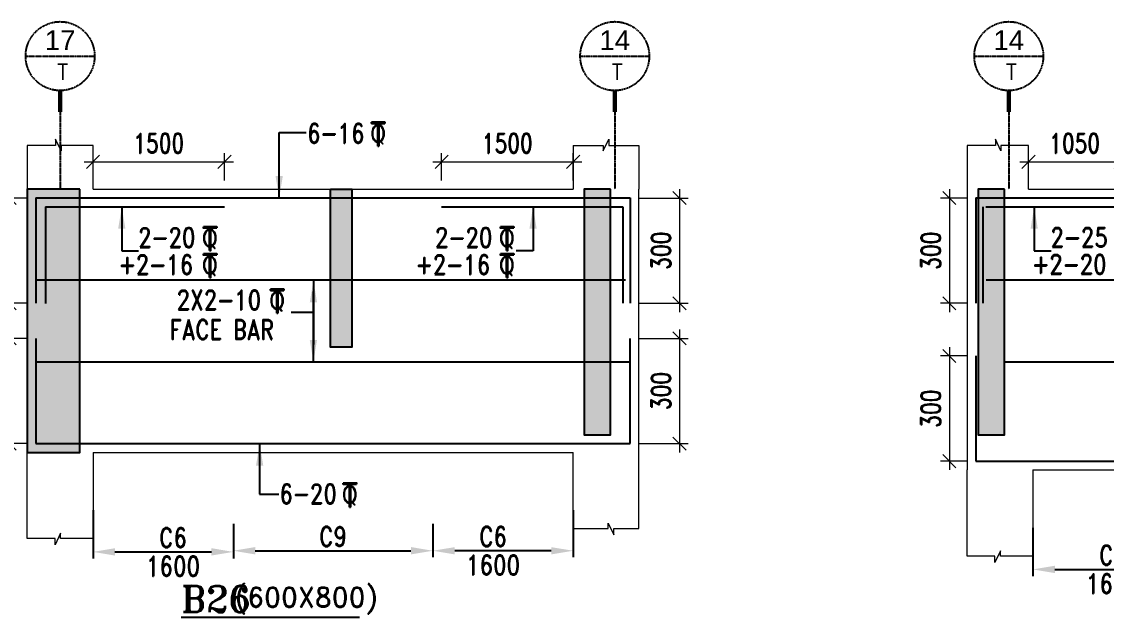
# Model space of a CAD drawing. Header units: millimetres. Extents: x 2061841 to 105821645, y -77612 to 48520811.
# Drawn here: x 2874611 to 2886981, y 21515 to 28305 of the extents above; entities that cross this region are included whole.
import ezdxf
from ezdxf.enums import TextEntityAlignment as Align

# ---------------------------------------------------------------- set-up
doc = ezdxf.new("R2010")
doc.units = ezdxf.units.MM
doc.header["$LTSCALE"] = 10
doc.header["$MEASUREMENT"] = 0
doc.linetypes.add('BASEMENT COLUMN SETTING OUT-PART 2_R4$0$CENTER', pattern=[2, 1.25, -0.25, 0.25, -0.25])
doc.linetypes.add('CENTER', pattern=[2, 1.25, -0.25, 0.25, -0.25])
for name, color, linetype in [('A-Grid-Tower', 8, 'CENTER'), ('BASEMENT COLUMN SETTING OUT-PART 2_R4$0$A-GRID-MAIN', 2, 'BASEMENT COLUMN SETTING OUT-PART 2_R4$0$CENTER'), ('BEAM', 4, 'Continuous'), ('BEAM HATCH', 252, 'Continuous'), ('LEADER', 3, 'Continuous'), ('REIN', 1, 'Continuous'), ('SHEET', 7, 'Continuous'), ('VIN_BEAM', 4, 'Continuous')]:
    doc.layers.add(name, color=color, linetype=linetype)
doc.layers.add('TEXT', color=2, linetype='Continuous', lineweight=25)
doc.layers.add('VIN_SLAB DIMENSION', color=3, linetype='Continuous', lineweight=13)
doc.styles.add('200', font='romand.shx', dxfattribs={"width": 0.8, "height": 225})
doc.styles.add('BASEMENT COLUMN SETTING OUT-PART 2_R4$0$MAS-TXTL', font='arial.ttf', dxfattribs={"height": 200})
doc.styles.add('BASEMENT COLUMN SETTING OUT-PART 2_R4$0$MAS-TXTS', font='romans.shx', dxfattribs={"width": 0.8, "height": 180})
doc.styles.add('PK', font='romand.shx', dxfattribs={"width": 0.7, "height": 225})
doc.styles.add('PRP 100', font='romand.shx', dxfattribs={"width": 0.75})
doc.styles.add('RD', font='romand.shx', dxfattribs={"width": 0.9, "height": 225})
doc.styles.add('ROMAND', font='romand', dxfattribs={"height": 200})
doc.styles.add('RT', font='romant.shx', dxfattribs={"height": 250})
doc.dimstyles.new('dim', dxfattribs={"dimtxt": 225, "dimasz": 150, "dimexe": 100, "dimexo": 100, "dimgap": 100, "dimtad": 1, "dimdec": 0, "dimlfac": -1, "dimrnd": 5, "dimdsep": 46, "dimtxsty": 'PRP 100', "dimblk": 'OBLIQUE', "dimcen": 1.5, "dimdle": 100, "dimclrd": 3, "dimclre": 3, "dimclrt": 2, "dimadec": 0, "dimazin": 0, "dimtfac": 1, "dimtdec": 0, "dimtix": 1, "dimtmove": 0, "dimatfit": 3, "dimldrblk": 'OBLIQUE', "dimfxl": 200, "dimlwd": -1, "dimlwe": -1, "dimarcsym": 0})
doc.dimstyles.new('GR', dxfattribs={"dimtxt": 225, "dimasz": 100, "dimexe": 50, "dimexo": 50, "dimgap": 40, "dimtad": 1, "dimdec": 0, "dimzin": 0, "dimdsep": 46, "dimtxsty": 'RD', "dimblk1": 'OBLIQUE', "dimblk2": 'OBLIQUE', "dimsah": 1, "dimcen": 0, "dimdle": 100, "dimclrd": 3, "dimclre": 3, "dimclrt": 2, "dimadec": 0, "dimazin": 0, "dimtfac": 1, "dimtdec": 0, "dimtix": 1, "dimtmove": 0, "dimatfit": 3, "dimfxl": 1, "dimtolj": 1, "dimtzin": 0, "dimarcsym": 0})
doc.dimstyles.new('GR2', dxfattribs={"dimtxt": 225, "dimasz": 100, "dimexe": 75, "dimexo": 75, "dimgap": 50, "dimtad": 1, "dimdec": 0, "dimdsep": 46, "dimtxsty": '200', "dimblk1": 'OBLIQUE', "dimblk2": 'OBLIQUE', "dimsah": 1, "dimcen": 50, "dimdle": 75, "dimclrd": 3, "dimclre": 3, "dimclrt": 2, "dimadec": 0, "dimazin": 0, "dimtfac": 1, "dimtdec": 0, "dimtix": 1, "dimtmove": 0, "dimatfit": 3, "dimldrblk": 'OBLIQUE', "dimfxl": 1, "dimtolj": 1, "dimtzin": 0, "dimarcsym": 0})

# ---------------------------------------------------------------- blocks, each defined once
blk = doc.blocks.new('_Oblique')
at = {"color": 0, "linetype": 'ByBlock', "lineweight": -2}
blk.add_line((-0.5, -0.5), (0.5, 0.5), dxfattribs=at)
blk = doc.blocks.new('*D1731')
at = {"layer": 'Defpoints', "color": 0, "transparency": 16777216}
for p in [(2887144, 26707), (2886094, 26395, 0), (2887144, 26395, 0)]:
    blk.add_point(p, dxfattribs=at)
at = {"layer": 'VIN_SLAB DIMENSION', "color": 3, "transparency": 16777216}
for p, q in [((2886094, 26495), (2886094, 26807)), ((2887144, 26495), (2887144, 26807)), ((2885994, 26707), (2887244, 26707))]:
    blk.add_line(p, q, dxfattribs=at)
at = {"layer": 'VIN_SLAB DIMENSION', "color": 3, "transparency": 16777216, "xscale": 150, "yscale": 150, "zscale": 150, "rotation": 180}
blk.add_blockref('_Oblique', (2886094, 26707), dxfattribs=at)
at = {"layer": 'VIN_SLAB DIMENSION', "color": 3, "transparency": 16777216, "xscale": 150, "yscale": 150, "zscale": 150}
blk.add_blockref('_Oblique', (2887144, 26707), dxfattribs=at)
at = {"layer": 'VIN_SLAB DIMENSION', "color": 2, "transparency": 16777216, "insert": (2886619, 26920), "char_height": 225, "attachment_point": 5, "style": 'PRP 100'}
blk.add_mtext('1050', dxfattribs=at)
blk = doc.blocks.new('OBLIQUE')
blk = doc.blocks.new('*D1690')
at = {"layer": 'Defpoints', "color": 0, "transparency": 16777216}
for p in [(2876925, 26707), (2875425, 26395, 0), (2876925, 26395, 0)]:
    blk.add_point(p, dxfattribs=at)
at = {"layer": 'VIN_SLAB DIMENSION', "color": 3, "transparency": 16777216}
for p, q in [((2875425, 26495), (2875425, 26807)), ((2876925, 26495), (2876925, 26807)), ((2875325, 26707), (2877025, 26707))]:
    blk.add_line(p, q, dxfattribs=at)
at = {"layer": 'VIN_SLAB DIMENSION', "color": 3, "transparency": 16777216, "xscale": 150, "yscale": 150, "zscale": 150, "rotation": 180}
blk.add_blockref('_Oblique', (2875425, 26707), dxfattribs=at)
at = {"layer": 'VIN_SLAB DIMENSION', "color": 3, "transparency": 16777216, "xscale": 150, "yscale": 150, "zscale": 150}
blk.add_blockref('_Oblique', (2876925, 26707), dxfattribs=at)
at = {"layer": 'VIN_SLAB DIMENSION', "color": 2, "transparency": 16777216, "insert": (2876175, 26920), "char_height": 225, "attachment_point": 5, "style": 'PRP 100'}
blk.add_mtext('1500', dxfattribs=at)
blk = doc.blocks.new('A$C33BE299A')
at = {"layer": 'SHEET', "color": 4, "style": 'ROMAND'}
for s, height, p in [('T', 170, (-16.2, 0)), ('Q', 125, (-14.4, 26.9))]:
    blk.add_text(s, height=height, dxfattribs=at).set_placement(p)
blk = doc.blocks.new('*D1691')
at = {"layer": 'Defpoints', "color": 0, "transparency": 16777216}
for p in [(2880900, 26707), (2879400, 26395, 0), (2880900, 26395, 0)]:
    blk.add_point(p, dxfattribs=at)
at = {"layer": 'VIN_SLAB DIMENSION', "color": 3, "transparency": 16777216}
for p, q in [((2879400, 26495), (2879400, 26807)), ((2880900, 26495), (2880900, 26807)), ((2879300, 26707), (2881000, 26707))]:
    blk.add_line(p, q, dxfattribs=at)
at = {"layer": 'VIN_SLAB DIMENSION', "color": 3, "transparency": 16777216, "xscale": 150, "yscale": 150, "zscale": 150, "rotation": 180}
blk.add_blockref('_Oblique', (2879400, 26707), dxfattribs=at)
at = {"layer": 'VIN_SLAB DIMENSION', "color": 3, "transparency": 16777216, "xscale": 150, "yscale": 150, "zscale": 150}
blk.add_blockref('_Oblique', (2880900, 26707), dxfattribs=at)
at = {"layer": 'VIN_SLAB DIMENSION', "color": 2, "transparency": 16777216, "insert": (2880150, 26920), "char_height": 225, "attachment_point": 5, "style": 'PRP 100'}
blk.add_mtext('1500', dxfattribs=at)
blk = doc.blocks.new('*D1608')
at = {"layer": 'BEAM', "color": 3, "lineweight": -2, "transparency": 16777216}
for p, q in [((2875425, 22735), (2875425, 22186)), ((2877025, 22580), (2877025, 22186)), ((2875675, 22261), (2876775, 22261))]:
    blk.add_line(p, q, dxfattribs=at)
at = {"layer": 'BEAM', "color": 3, "transparency": 16777216}
for points in [[(2875675, 22303), (2875675, 22219), (2875425, 22261)], [(2876775, 22303), (2876775, 22219), (2877025, 22261)]]:
    blk.add_solid(points, dxfattribs=at)
at = {"layer": 'Defpoints', "color": 0, "transparency": 16777216}
for p in [(2875425, 22810, 0), (2877025, 22655, 0), (2877025, 22261)]:
    blk.add_point(p, dxfattribs=at)
at = {"layer": 'BEAM', "color": 2, "transparency": 16777216, "char_height": 225, "attachment_point": 5, "style": '200'}
for s, insert in [('\\A1;C6', (2876337, 22423)), ('\\A1;1600', (2876337, 22098))]:
    blk.add_mtext(s, dxfattribs=dict(at, insert=insert))
blk = doc.blocks.new('*D1609')
at = {"layer": 'BEAM', "color": 3, "lineweight": -2, "transparency": 16777216}
for p, q in [((2880900, 22735), (2880900, 22199)), ((2879300, 22580), (2879300, 22199)), ((2880650, 22274), (2879550, 22274))]:
    blk.add_line(p, q, dxfattribs=at)
at = {"layer": 'BEAM', "color": 3, "transparency": 16777216}
for points in [[(2879550, 22315), (2879550, 22232), (2879300, 22274)], [(2880650, 22315), (2880650, 22232), (2880900, 22274)]]:
    blk.add_solid(points, dxfattribs=at)
at = {"layer": 'Defpoints', "color": 0, "transparency": 16777216}
for p in [(2880900, 22810, 0), (2879300, 22655, 0), (2879300, 22274)]:
    blk.add_point(p, dxfattribs=at)
at = {"layer": 'BEAM', "color": 2, "transparency": 16777216, "char_height": 225, "attachment_point": 5, "style": '200'}
for s, insert in [('\\A1;C6', (2879987, 22436)), ('\\A1;1600', (2879987, 22111))]:
    blk.add_mtext(s, dxfattribs=dict(at, insert=insert))
blk = doc.blocks.new('*D1610')
at = {"layer": 'BEAM', "color": 3, "lineweight": -2, "transparency": 16777216}
for p, q in [((2879300, 22580), (2879300, 22199)), ((2877025, 22505), (2877025, 22199)), ((2877275, 22274), (2879050, 22274))]:
    blk.add_line(p, q, dxfattribs=at)
at = {"layer": 'BEAM', "color": 3, "transparency": 16777216}
for points in [[(2877275, 22316), (2877275, 22232), (2877025, 22274)], [(2879050, 22316), (2879050, 22232), (2879300, 22274)]]:
    blk.add_solid(points, dxfattribs=at)
at = {"layer": 'Defpoints', "color": 0, "transparency": 16777216}
for p in [(2879300, 22655, 14), (2877025, 22580), (2879300, 22274)]:
    blk.add_point(p, dxfattribs=at)
at = {"layer": 'BEAM', "color": 2, "transparency": 16777216, "insert": (2878162, 22436), "char_height": 225, "attachment_point": 5, "style": '200'}
blk.add_mtext('\\A1;C9', dxfattribs=at)
blk = doc.blocks.new('*D1614')
at = {"layer": 'BEAM', "color": 3, "lineweight": -2, "transparency": 16777216}
for p, q in [((2886144, 22535), (2886144, 21986)), ((2887744, 22380), (2887744, 21986)), ((2886394, 22061), (2887494, 22061))]:
    blk.add_line(p, q, dxfattribs=at)
at = {"layer": 'BEAM', "color": 3, "transparency": 16777216}
for points in [[(2886394, 22103), (2886394, 22019), (2886144, 22061)], [(2887494, 22103), (2887494, 22019), (2887744, 22061)]]:
    blk.add_solid(points, dxfattribs=at)
at = {"layer": 'Defpoints', "color": 0, "transparency": 16777216}
for p in [(2886144, 22610, 0), (2887744, 22455, 0), (2887744, 22061)]:
    blk.add_point(p, dxfattribs=at)
at = {"layer": 'BEAM', "color": 2, "transparency": 16777216, "char_height": 225, "attachment_point": 5, "style": '200'}
for s, insert in [('\\A1;C6', (2887057, 22223)), ('\\A1;1600', (2887057, 21898))]:
    blk.add_mtext(s, dxfattribs=dict(at, insert=insert))
blk = doc.blocks.new('BASEMENT COLUMN SETTING OUT-PART 2_R4$0$GRID TARGET1')
blk.add_wipeout([(393, -655), (392, -641), (392, -628), (390, -614), (389, -600), (387, -587), (384, -573), (381, -560), (377, -547), (373, -534), (369, -521), (364, -508), (359, -495), (353, -483), (347, -471), (340, -459), (333, -447), (325, -435), (318, -424), (309, -413), (301, -403), (292, -392), (282, -382), (273, -373), (263, -363), (252, -354), (242, -346), (231, -337), (220, -330), (208, -322), (196, -315), (184, -308), (172, -302), (160, -296), (147, -291), (134, -286), (121, -282), (108, -278), (95, -274), (82, -271), (68, -268), (55, -266), (41, -265), (27, -263), (14, -263), (0, -262), (-14, -263), (-27, -263), (-41, -265), (-55, -266), (-68, -268), (-82, -271), (-95, -274), (-108, -278), (-121, -282), (-134, -286), (-147, -291), (-160, -296), (-172, -302), (-184, -308), (-196, -315), (-208, -322), (-220, -330), (-231, -337), (-242, -346), (-252, -354), (-263, -363), (-273, -373), (-282, -382), (-292, -392), (-301, -403), (-309, -413), (-318, -424), (-325, -435), (-333, -447), (-340, -459), (-347, -471), (-353, -483), (-359, -495), (-364, -508), (-369, -521), (-373, -534), (-377, -547), (-381, -560), (-384, -573), (-387, -587), (-389, -600), (-390, -614), (-392, -628), (-392, -641), (-393, -655), (-392, -669), (-392, -682), (-390, -696), (-389, -710), (-387, -723), (-384, -737), (-381, -750), (-377, -763), (-373, -776), (-369, -789), (-364, -802), (-359, -815), (-353, -827), (-347, -839), (-340, -851), (-333, -863), (-325, -875), (-318, -886), (-309, -897), (-301, -907), (-292, -918), (-282, -928), (-273, -937), (-263, -947), (-252, -956), (-242, -964), (-231, -973), (-220, -981), (-208, -988), (-196, -995), (-184, -1002), (-172, -1008), (-160, -1014), (-147, -1019), (-134, -1024), (-121, -1028), (-108, -1032), (-95, -1036), (-82, -1039), (-68, -1042), (-55, -1044), (-41, -1046), (-27, -1047), (-14, -1047), (0, -1048), (14, -1047), (27, -1047), (41, -1046), (55, -1044), (68, -1042), (82, -1039), (95, -1036), (108, -1032), (121, -1028), (134, -1024), (147, -1019), (160, -1014), (172, -1008), (184, -1002), (196, -995), (208, -988), (220, -981), (231, -973), (242, -964), (252, -956), (263, -947), (273, -937), (282, -928), (292, -918), (301, -907), (309, -897), (318, -886), (325, -875), (333, -863), (340, -851), (347, -839), (353, -827), (359, -815), (364, -802), (369, -789), (373, -776), (377, -763), (381, -750), (384, -737), (387, -723), (389, -710), (390, -696), (392, -682), (392, -669)])
blk.add_line((-393, -655), (393, -655))
at = {"const_width": 48.8}
blk.add_lwpolyline([(0, -1048), (0, -1292)], dxfattribs=at)
blk.add_circle((0, -655), 393)
for tag, height, style, p in [('AS', 225, 'BASEMENT COLUMN SETTING OUT-PART 2_R4$0$MAS-TXTL', (0, -586)), ('REF', 180, 'BASEMENT COLUMN SETTING OUT-PART 2_R4$0$MAS-TXTS', (29, -925))]:
    blk.add_attdef(tag, text='', height=height, dxfattribs=dict(style=style)).set_placement(p, align=Align.CENTER)
blk = doc.blocks.new('*D1242')
at = {"layer": 'Defpoints', "color": 0, "transparency": 16777216}
for p in [(2874774, 26295), (2874472, 25095), (2874774, 25095)]:
    blk.add_point(p, dxfattribs=at)
at = {"layer": 'VIN_SLAB DIMENSION', "color": 3, "transparency": 16777216}
for p, q in [((2874472, 26395), (2874472, 24995)), ((2874674, 26295), (2874372, 26295)), ((2874674, 25095), (2874372, 25095))]:
    blk.add_line(p, q, dxfattribs=at)
at = {"layer": 'VIN_SLAB DIMENSION', "color": 3, "transparency": 16777216, "xscale": 150, "yscale": 150, "zscale": 150}
for p, rotation in [((2874472, 26295), 90), ((2874472, 25095), 270)]:
    blk.add_blockref('_Oblique', p, dxfattribs=dict(at, rotation=rotation))
at = {"layer": 'VIN_SLAB DIMENSION', "color": 2, "transparency": 16777216, "insert": (2874260, 25695), "char_height": 225, "attachment_point": 5, "rotation": 90, "style": 'PRP 100'}
blk.add_mtext('300', dxfattribs=at)
blk = doc.blocks.new('*D1243')
at = {"layer": 'Defpoints', "color": 0, "transparency": 16777216}
for p in [(2874774, 24695), (2874472, 23495), (2874774, 23495)]:
    blk.add_point(p, dxfattribs=at)
at = {"layer": 'VIN_SLAB DIMENSION', "color": 3, "transparency": 16777216}
for p, q in [((2874472, 24795), (2874472, 23395)), ((2874674, 24695), (2874372, 24695)), ((2874674, 23495), (2874372, 23495))]:
    blk.add_line(p, q, dxfattribs=at)
at = {"layer": 'VIN_SLAB DIMENSION', "color": 3, "transparency": 16777216, "xscale": 150, "yscale": 150, "zscale": 150}
for p, rotation in [((2874472, 24695), 90), ((2874472, 23495), 270)]:
    blk.add_blockref('_Oblique', p, dxfattribs=dict(at, rotation=rotation))
at = {"layer": 'VIN_SLAB DIMENSION', "color": 2, "transparency": 16777216, "insert": (2874260, 24095), "char_height": 225, "attachment_point": 5, "rotation": 90, "style": 'PRP 100'}
blk.add_mtext('300', dxfattribs=at)
blk = doc.blocks.new('*D1244')
at = {"layer": 'Defpoints', "color": 0, "transparency": 16777216}
for p in [(2881549, 26295), (2881549, 25095), (2882114, 25095)]:
    blk.add_point(p, dxfattribs=at)
at = {"layer": 'VIN_SLAB DIMENSION', "color": 3, "transparency": 16777216}
for p, q in [((2882114, 26395), (2882114, 24995)), ((2881649, 26295), (2882214, 26295)), ((2881649, 25095), (2882214, 25095))]:
    blk.add_line(p, q, dxfattribs=at)
at = {"layer": 'VIN_SLAB DIMENSION', "color": 3, "transparency": 16777216, "xscale": 150, "yscale": 150, "zscale": 150}
for p, rotation in [((2882114, 26295), 90), ((2882114, 25095), 270)]:
    blk.add_blockref('_Oblique', p, dxfattribs=dict(at, rotation=rotation))
at = {"layer": 'VIN_SLAB DIMENSION', "color": 2, "transparency": 16777216, "insert": (2881902, 25695), "char_height": 225, "attachment_point": 5, "rotation": 90, "style": 'PRP 100'}
blk.add_mtext('300', dxfattribs=at)
blk = doc.blocks.new('*D1245')
at = {"layer": 'Defpoints', "color": 0, "transparency": 16777216}
for p in [(2881549, 24695), (2881549, 23495), (2882114, 23495)]:
    blk.add_point(p, dxfattribs=at)
at = {"layer": 'VIN_SLAB DIMENSION', "color": 3, "transparency": 16777216}
for p, q in [((2882114, 24795), (2882114, 23395)), ((2881649, 24695), (2882214, 24695)), ((2881649, 23495), (2882214, 23495))]:
    blk.add_line(p, q, dxfattribs=at)
at = {"layer": 'VIN_SLAB DIMENSION', "color": 3, "transparency": 16777216, "xscale": 150, "yscale": 150, "zscale": 150}
for p, rotation in [((2882114, 24695), 90), ((2882114, 23495), 270)]:
    blk.add_blockref('_Oblique', p, dxfattribs=dict(at, rotation=rotation))
at = {"layer": 'VIN_SLAB DIMENSION', "color": 2, "transparency": 16777216, "insert": (2881902, 24095), "char_height": 225, "attachment_point": 5, "rotation": 90, "style": 'PRP 100'}
blk.add_mtext('300', dxfattribs=at)
blk = doc.blocks.new('*D1246')
at = {"layer": 'Defpoints', "color": 0, "transparency": 16777216}
for p in [(2885493, 26295), (2885191, 25095), (2885493, 25095)]:
    blk.add_point(p, dxfattribs=at)
at = {"layer": 'VIN_SLAB DIMENSION', "color": 3, "transparency": 16777216}
for p, q in [((2885191, 26395), (2885191, 24995)), ((2885393, 26295), (2885091, 26295)), ((2885393, 25095), (2885091, 25095))]:
    blk.add_line(p, q, dxfattribs=at)
at = {"layer": 'VIN_SLAB DIMENSION', "color": 3, "transparency": 16777216, "xscale": 150, "yscale": 150, "zscale": 150}
for p, rotation in [((2885191, 26295), 90), ((2885191, 25095), 270)]:
    blk.add_blockref('_Oblique', p, dxfattribs=dict(at, rotation=rotation))
at = {"layer": 'VIN_SLAB DIMENSION', "color": 2, "transparency": 16777216, "insert": (2884979, 25695), "char_height": 225, "attachment_point": 5, "rotation": 90, "style": 'PRP 100'}
blk.add_mtext('300', dxfattribs=at)
blk = doc.blocks.new('*D1247')
at = {"layer": 'Defpoints', "color": 0, "transparency": 16777216}
for p in [(2885493, 24495), (2885191, 23295), (2885493, 23295)]:
    blk.add_point(p, dxfattribs=at)
at = {"layer": 'VIN_SLAB DIMENSION', "color": 3, "transparency": 16777216}
for p, q in [((2885393, 24495), (2885091, 24495)), ((2885191, 24595), (2885191, 23195)), ((2885393, 23295), (2885091, 23295))]:
    blk.add_line(p, q, dxfattribs=at)
at = {"layer": 'VIN_SLAB DIMENSION', "color": 3, "transparency": 16777216, "xscale": 150, "yscale": 150, "zscale": 150}
for p, rotation in [((2885191, 24495), 90), ((2885191, 23295), 270)]:
    blk.add_blockref('_Oblique', p, dxfattribs=dict(at, rotation=rotation))
at = {"layer": 'VIN_SLAB DIMENSION', "color": 2, "transparency": 16777216, "insert": (2884979, 23895), "char_height": 225, "attachment_point": 5, "rotation": 90, "style": 'PRP 100'}
blk.add_mtext('300', dxfattribs=at)

msp = doc.modelspace()

# ---------------------------------------------------------------- hatches: boundary and pattern name
at = {"layer": 'BEAM HATCH'}
for points in [[(2875274.7, 26395.4), (2874674.7, 26395.4), (2874674.7, 23395.4), (2875274.7, 23395.4)], [(2878133.6, 26395.4), (2878374.7, 26395.4), (2878374.7, 24595.4), (2878133.6, 24595.4)], [(2881324.6, 26395.4), (2881024.6, 26395.4), (2881024.6, 23595.4), (2881324.6, 23595.4)], [(2885818.8, 26395.4), (2885518.8, 26395.4), (2885518.8, 23595.4), (2885818.8, 23595.4)]]:
    msp.add_hatch(color=252, dxfattribs=at).paths.add_polyline_path(points)

# ---------------------------------------------------------------- linework, layer by layer
at = {"layer": 'A-Grid-Tower', "color": 6}
for p, q in [((2875049.7, 27275.8, 0), (2875049.7, 26395.4, 0)), ((2881374.7, 27275.8, 0), (2881374.7, 26395.4, 0)), ((2885868.8, 27275.8, 0), (2885868.8, 26395.4, 0))]:
    msp.add_line(p, q, dxfattribs=at)
at = {"layer": 'BEAM', "lineweight": 13}
for p, q in [((2874996.9, 26966, 0), (2874996.9, 26895.4, 0)), ((2875060, 26834.4, 0), (2874996.9, 26966, 0)), ((2881244, 26834.4, -103.1), (2881307.1, 26966, -103.1)), ((2881307.1, 26966, -103.1), (2881307.1, 26895.4, -103.1)), ((2885716, 26966, 0), (2885716, 26895.4, 0)), ((2885779.1, 26834.4, 0), (2885716, 26966, 0)), ((2874674.7, 26895.4, 0), (2874674.7, 26395.4, 0)), ((2874996.9, 26895.4, 0), (2874674.7, 26895.4, 51.6)), ((2875060, 26895.4, 0), (2875060, 26834.4, 0)), ((2875424.7, 26895.4, 430), (2875060, 26895.4, 0)), ((2875424.7, 26395.4, 51.6), (2875424.7, 26895.4, 51.6)), ((2880899.6, 26895.4, -51.6), (2880899.6, 26395.4, -51.6)), ((2880899.6, 26895.4, -51.6), (2881244, 26895.4, -103.1)), ((2881244, 26895.4, -103.1), (2881244, 26834.4, -103.1)), ((2881307.1, 26895.4, -103.1), (2881649.7, 26895.4, 51.6)), ((2881649.7, 26895.4, 0), (2881649.7, 26395.4, 0)), ((2885393.8, 26895.4, 0), (2885393.8, 26395.4, 0)), ((2885716, 26895.4, 0), (2885393.8, 26895.4, 51.6)), ((2885779.1, 26895.4, 0), (2885779.1, 26834.4, 0)), ((2886094.4, 26895.4, 378.4), (2885779.1, 26895.4, 0)), ((2886094.4, 26395.4, 0), (2886094.4, 26895.4, 0)), ((2874674.7, 26395.4, 51.6), (2874674.7, 23395.4, 51.6)), ((2875424.7, 26395.4, 51.6), (2880899.6, 26395.4, -51.6)), ((2881649.7, 22526.4, 0), (2881649.7, 26395.4, 0)), ((2885393.8, 26395.4, 51.6), (2885393.8, 23195.4, 0)), ((2886094.4, 26395.4, 0), (2891968.8, 26395.4, 0)), ((2874674.7, 22412.5, 0), (2874674.7, 23395.4, 0)), ((2875424.7, 23395.4, 51.6), (2880899.6, 23395.4, -51.6)), ((2875424.7, 23395.4, 51.6), (2875424.7, 22412.5, 51.6)), ((2880899.6, 22526.4, -51.6), (2880899.6, 23395.4, -51.6)), ((2885393.8, 22212.5, 0), (2885393.8, 23195.4, 0)), ((2886143.8, 23195.4, 51.6), (2891968.8, 23195.4, 0)), ((2886143.8, 23195.4, 51.6), (2886143.8, 22212.5, 51.6)), ((2880899.6, 22526.4, -51.6), (2881301.4, 22526.4, -103.1)), ((2881301.4, 22526.4, -103.1), (2881301.4, 22587.3, -103.1)), ((2881301.4, 22587.3, -103.1), (2881364.6, 22455.7, -103.1)), ((2881364.6, 22526.4, -103.1), (2881649.7, 22526.4, 51.6)), ((2881364.6, 22455.7, -103.1), (2881364.6, 22526.4, -103.1)), ((2874991.3, 22412.5, 0), (2874674.7, 22412.5, 51.6)), ((2875054.5, 22473.4, 0), (2874991.3, 22341.8, 0)), ((2874991.3, 22341.8, 0), (2874991.3, 22412.5, 0)), ((2875054.5, 22412.5, 0), (2875054.5, 22473.4, 0)), ((2875424.7, 22412.5, 474.3), (2875054.5, 22412.5, 0)), ((2885773.6, 22273.4, 0), (2885710.5, 22141.8, 0)), ((2885773.6, 22212.5, 0), (2885773.6, 22273.4, 0)), ((2885710.5, 22212.5, 0), (2885393.8, 22212.5, 51.6)), ((2885710.5, 22141.8, 0), (2885710.5, 22212.5, 0)), ((2886143.8, 22212.5, 474.3), (2885773.6, 22212.5, 0))]:
    msp.add_line(p, q, dxfattribs=at)
at = {"layer": 'LEADER', "color": 3}
msp.add_line((2877938.1, 24988.7, 51.6), (2877683.9, 24988.7, 51.6), dxfattribs=at)
at = {"layer": 'REIN'}
for p, q in [((2874773.9, 26295.4, 51.6), (2878564.4, 26295.4, 51.6)), ((2874773.9, 26295.4, 154.7), (2874773.9, 25095.4, 154.7)), ((2878564.4, 26295.4, 51.6), (2881549, 26295.4, 0)), ((2881549, 26295.4, 103.1), (2881549, 25095.4, 103.1)), ((2885493, 26295.4, 51.6), (2889283.6, 26295.4, 51.6)), ((2885493, 26295.4, 51.6), (2885493, 25095.4, 51.6)), ((2874884.3, 26195.4, 154.7), (2876924.7, 26195.4, 51.6)), ((2874884.3, 26195.4, 154.7), (2874884.3, 25093.6, 154.7)), ((2879399.6, 26195.4, -51.6), (2881467.8, 26195.4, 103.1)), ((2881467.8, 26195.4, 103.1), (2881467.8, 25095.4, 103.1)), ((2885571.4, 26195.4, 51.6), (2885571.4, 25098, 51.6)), ((2885608.2, 26195.4, 51.6), (2887891.8, 26195.4, 0)), ((2874773.9, 25362.1, 53.3), (2881498.9, 25362.1, 0)), ((2885609, 25362.1, 51.6), (2892618.1, 25362.1, 0)), ((2874773.9, 24695.4, 154.7), (2874773.9, 23495.4, 154.7)), ((2881549, 23495.4, 103.1), (2881549, 24695.4, 103.1)), ((2885493, 24495.4, 51.6), (2885493, 23295.4, 51.6)), ((2874773.9, 24428.7, 154.7), (2881549, 24428.7, 103.1)), ((2885830.2, 24428.7, 51.6), (2892660.9, 24428.7, 0)), ((2874773.9, 23495.4, 154.7), (2881549, 23495.4, 103.1)), ((2885493, 23295.4, 51.6), (2892689, 23295.4, 0))]:
    msp.add_line(p, q, dxfattribs=at)
at = {"layer": 'VIN_BEAM', "elevation": 0}
for points in [[(2875274.7, 26395.4), (2874674.7, 26395.4), (2874674.7, 23395.4), (2875274.7, 23395.4)], [(2878133.6, 26395.4), (2878374.7, 26395.4), (2878374.7, 24595.4), (2878133.6, 24595.4)], [(2881324.6, 26395.4), (2881024.6, 26395.4), (2881024.6, 23595.4), (2881324.6, 23595.4)], [(2885818.8, 26395.4), (2885518.8, 26395.4), (2885518.8, 23595.4), (2885818.8, 23595.4)]]:
    msp.add_lwpolyline(points, close=True, dxfattribs=at)

# ---------------------------------------------------------------- block references
at = {"layer": 'TEXT', "color": 1, "xscale": 1.600000001490116, "yscale": 1.600000001490116, "zscale": 1.600000001490116}
for p in [(2878604.1, 26887.2, 243709.9), (2876686.6, 25695.9, 243709.9), (2880073.4, 25695.9, 243709.9), (2876686.6, 25387.7, 243709.9), (2880073.4, 25387.7, 243709.9), (2877452.3, 24983.1, 243709.9), (2878282, 22772.4, 243709.9)]:
    msp.add_blockref('A$C33BE299A', p, dxfattribs=at)

# ---------------------------------------------------------------- texts
at = {"layer": 'TEXT', "color": 2, "style": 'PK', "width": 0.8}
for s, p in [('6-16', (2877865.2, 26920.6, 51.4)), ('2-20', (2875937.4, 25731.9, 51.6)), ('2-20', (2879324.2, 25731.9, 51.6)), ('2-25', (2886343.2, 25734, 51.6)), ('+2-16', (2875719.1, 25423.6, 51.6)), ('+2-16', (2879105.8, 25423.6, 51.6)), ('+2-20', (2886136.6, 25427.3, 51.6)), ('2X2-10', (2876378, 25019.7, 51.6)), ('FACE BAR', (2876298, 24683.5, 51.6))]:
    msp.add_text(s, height=225, dxfattribs=at).set_placement(p)
msp.add_text('6-20', height=225, rotation=0, dxfattribs=at).set_placement((2877550, 22809.8, 51.6))
at = {"layer": 'TEXT', "color": 2, "style": 'RD'}
msp.add_text('(600X800)', height=225, dxfattribs=at).set_placement((2877047.6, 21631.2, 51.6))
at = {"layer": 'TEXT', "color": 1, "style": 'RT'}
msp.add_text('%%UB26      ', height=300, dxfattribs=at).set_placement((2877446.3, 21725.2, 51.6), align=Align.MIDDLE_CENTER)

# ---------------------------------------------------------------- dimensions: what is measured, and where the dimension line sits
at = {"layer": 'BEAM'}
for base, p1, p2, picture, middle in [((2877024.7, 22260.9, 51.6), (2875424.7, 22810.1, 51.6), (2877024.7, 22655.1, 51.6), '*D1608', (2876337.4, 22260.9, 51.6)), ((2887743.8, 22060.9, 51.6), (2886143.8, 22610.1, 51.6), (2887743.8, 22455.1, 51.6), '*D1614', (2887056.6, 22060.9, 51.6))]:
    dim = msp.add_linear_dim(base=base, p1=p1, p2=p2, text='C6\\X1600', dimstyle='GR2', override={"dimasz": 250, "dimtxsty": '200', "dimldrblk": 'OBLIQUE'}, dxfattribs=at)
    dim.commit()
    dim.dimension.update_dxf_attribs({"geometry": picture, "text_midpoint": middle, "dimtype": 160})
dim = msp.add_linear_dim(base=(2879299.6, 22273.6, -51.6), p1=(2880899.6, 22810.4, -51.6), p2=(2879299.6, 22655.1, -51.6), angle=180, text='C6\\X1600', dimstyle='GR2', override={"dimasz": 250, "dimtxsty": '200', "dimldrblk": 'OBLIQUE'}, dxfattribs=at)
dim.commit()
dim.dimension.update_dxf_attribs({"geometry": '*D1609', "text_midpoint": (2879986.9, 22273.6, -51.6), "dimtype": 160})
dim = msp.add_linear_dim(base=(2879299.6, 22274, 51.6), p1=(2877024.7, 22580.1, 51.6), p2=(2879299.6, 22655.1, 65.6), text='C9', dimstyle='GR2', override={"dimasz": 250, "dimtxsty": '200', "dimldrblk": 'OBLIQUE'}, dxfattribs=at)
dim.commit()
dim.dimension.update_dxf_attribs({"geometry": '*D1610', "text_midpoint": (2878162.1, 22436.5, 51.6)})
at = {"layer": 'VIN_SLAB DIMENSION'}
for base, p1, p2, picture, middle in [((2876924.7, 26707.1, 51.6), (2875424.7, 26395.4, 51.6), (2876924.7, 26395.4, 51.6), '*D1690', (2876174.7, 26919.6, 51.6)), ((2880899.6, 26707.1, -51.6), (2879399.6, 26395.4, -51.6), (2880899.6, 26395.4, -51.6), '*D1691', (2880149.6, 26919.6, -51.6)), ((2887144.4, 26707.1, 0), (2886094.4, 26395.4, 0), (2887144.4, 26395.4, 0), '*D1731', (2886619.4, 26919.6, 0))]:
    dim = msp.add_linear_dim(base=base, p1=p1, p2=p2, dimstyle='dim', dxfattribs=at)
    dim.commit()
    dim.dimension.update_dxf_attribs({"geometry": picture, "text_midpoint": middle})
for base, p1, p2, picture, middle in [((2874472.2, 25095.4, 154.7), (2874773.9, 26295.4, 154.7), (2874773.9, 25095.4, 154.7), '*D1242', (2874259.7, 25695.4, 154.7)), ((2882114.4, 25095.4, 103.1), (2881549, 26295.4, 103.1), (2881549, 25095.4, 103.1), '*D1244', (2881901.9, 25695.4, 103.1)), ((2885191.3, 25095.4, 51.6), (2885493, 26295.4, 51.6), (2885493, 25095.4, 51.6), '*D1246', (2884978.8, 25695.4, 51.6)), ((2874472.2, 23495.4, 154.7), (2874773.9, 24695.4, 154.7), (2874773.9, 23495.4, 154.7), '*D1243', (2874259.7, 24095.4, 154.7)), ((2882114.4, 23495.4, 103.1), (2881549, 24695.4, 103.1), (2881549, 23495.4, 103.1), '*D1245', (2881901.9, 24095.4, 103.1)), ((2885191.3, 23295.4, 51.6), (2885493, 24495.4, 51.6), (2885493, 23295.4, 51.6), '*D1247', (2884978.8, 23895.4, 51.6))]:
    dim = msp.add_linear_dim(base=base, p1=p1, p2=p2, angle=90, text='300', dimstyle='dim', override={"dimtxsty": 'PRP 100', "dimldrblk": 'OBLIQUE'}, dxfattribs=at)
    dim.commit()
    dim.dimension.update_dxf_attribs({"geometry": picture, "text_midpoint": middle})

# ---------------------------------------------------------------- leaders
at = {"layer": 'LEADER', "color": 3}
for points in [[(2877547.9, 26295.1, 51.6), (2877547.9, 27043.2, 51.6), (2877855.4, 27043.2, 51.6)], [(2875752.7, 26195.4, 51.6), (2875752.7, 25692.6, 51.6), (2875944.6, 25692.6, 51.6)], [(2880443, 26195.4, 51.6), (2880443.6, 25692.6, 51.6), (2880251.6, 25692.6, 51.6)], [(2886158.5, 26195.4, 51.6), (2886158.5, 25692.6, 51.6), (2886350.4, 25692.6, 51.6)], [(2877938.1, 25356.9, 51.6), (2877938.1, 24626.1, 51.6)], [(2877938.1, 24426.9, 51.6), (2877938.1, 25229.8, 51.6)], [(2877325.1, 23495.4, 51.6), (2877325.1, 22918.2, 51.6), (2877543.1, 22918.2, 51.6)]]:
    msp.add_leader(points, dimstyle='GR', override={"dimasz": 250}, dxfattribs=at)

# ---------------------------------------------------------------- next in the draw order: block references
at = {"layer": 'BASEMENT COLUMN SETTING OUT-PART 2_R4$0$A-GRID-MAIN', "color": 240, "true_color": 0xed1f24}
for p, values in [((2875049.7, 28567.6, 0), {'REF': 'T', 'AS': '17'}), ((2881374.7, 28567.6, 0), {'REF': 'T', 'AS': '14'}), ((2885868.8, 28567.6, 0), {'REF': 'T', 'AS': '14'})]:
    msp.add_blockref('BASEMENT COLUMN SETTING OUT-PART 2_R4$0$GRID TARGET1', p, dxfattribs=at).add_auto_attribs(values)

doc.saveas('drawing.dxf')
